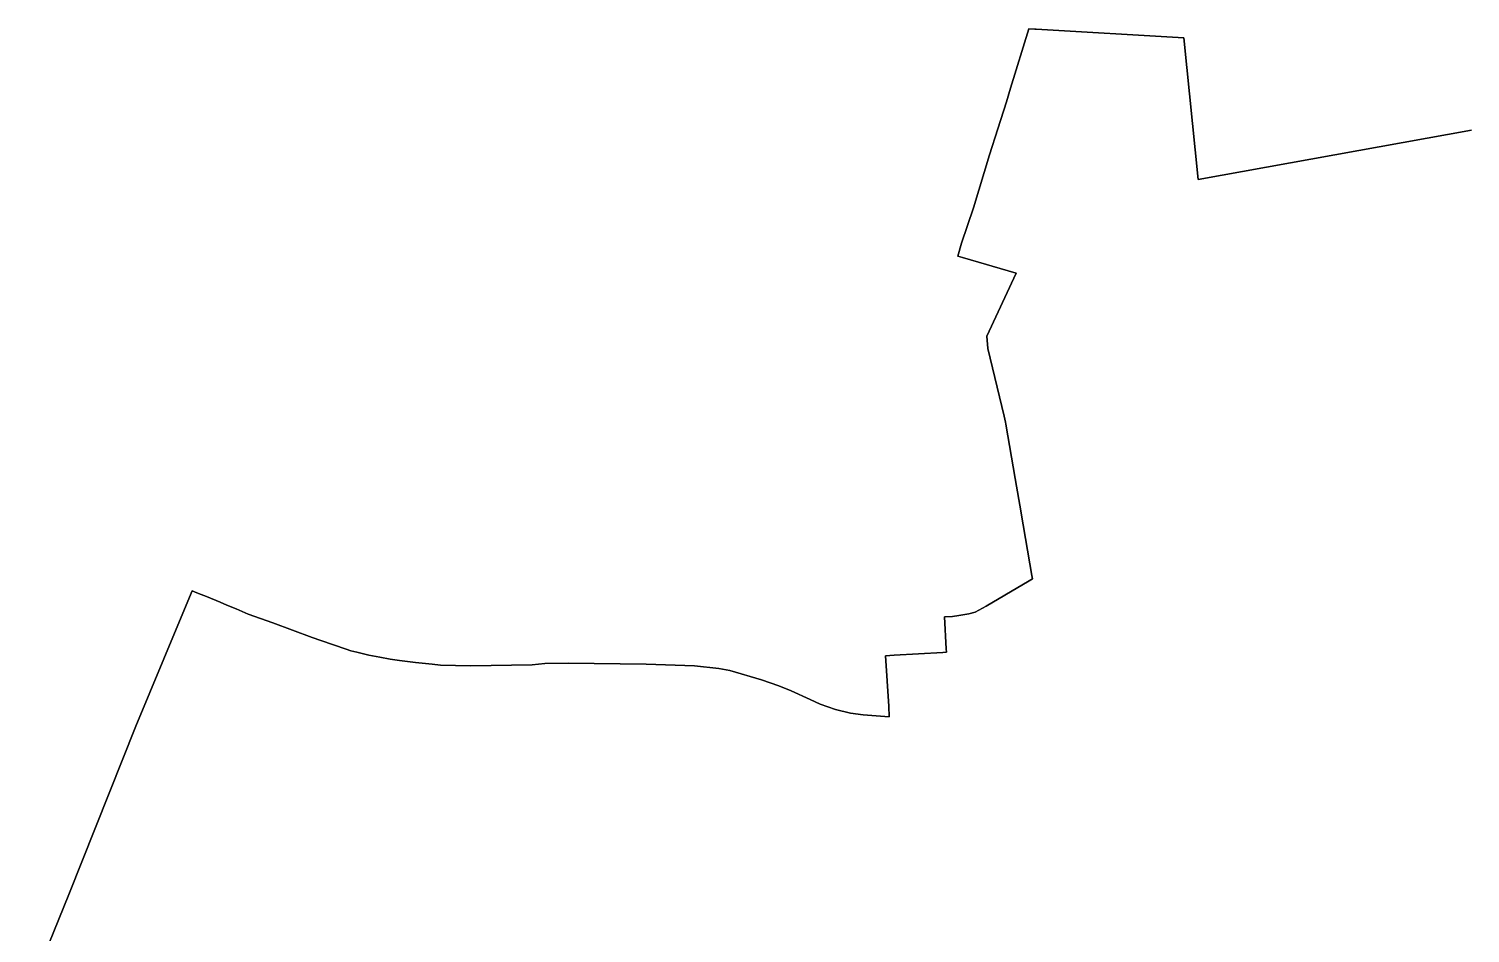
# Model space of a CAD drawing. Header units: inches. Extents: x 1341578 to 1502124, y 557203 to 748561.
# Drawn here: x 1403739 to 1409616, y 699959 to 703643 of the extents above; entities that cross this region are included whole.
import ezdxf

# ---------------------------------------------------------------- set-up
doc = ezdxf.new("R2010")
doc.units = ezdxf.units.IN
doc.header["$MEASUREMENT"] = 0
doc.layers.add('Zipcode', color=7, linetype='Continuous')

msp = doc.modelspace()

# ---------------------------------------------------------------- linework, layer by layer
at = {"layer": 'Zipcode'}
for points in [[(1403739.3, 699714.7), (1403901.9, 700116.9), (1404175.4, 700801.8), (1404346.9, 701213.6), (1404405.2, 701353.5), (1404424, 701346), (1404442.1, 701338.7), (1404463.7, 701330), (1404518.9, 701307.9), (1404546.9, 701295.4), (1404584.2, 701280.1), (1404633.9, 701258.5), (1404733.6, 701223.2), (1404894.5, 701163), (1404930.2, 701150.8), (1405033.4, 701115.7), (1405051.7, 701109.8), (1405076.6, 701103.3), (1405125.5, 701092), (1405170.9, 701083.1), (1405213.2, 701075.3), (1405250.6, 701070.1), (1405316.2, 701061), (1405384, 701054.4), (1405417.4, 701051.1), (1405539.9, 701048.2), (1405792.1, 701052.1), (1405843.2, 701057.9), (1405937.6, 701058.9), (1406256.7, 701055.3), (1406452.9, 701048.3), (1406551.9, 701036.6), (1406597.4, 701028.6), (1406726.4, 700990.8), (1406797, 700966.7), (1406847.9, 700945.8), (1406925.2, 700910.3), (1406966.2, 700892), (1407027.7, 700869.7), (1407089.1, 700855.1), (1407141.1, 700848.3), (1407247.6, 700839.8), (1407245.9, 700883.9), (1407232.5, 701088.2), (1407266.8, 701091.6), (1407465.8, 701103), (1407480.5, 701103.8), (1407479.8, 701116.7), (1407473.2, 701248.2), (1407505.7, 701249.2), (1407531, 701252.7), (1407571.7, 701259.4), (1407597, 701267), (1407643.1, 701291.4), (1407794.7, 701381.1), (1407810.8, 701390.3), (1407831, 701401.8), (1407829.6, 701409.2), (1407828.3, 701416.6), (1407784.9, 701670.1), (1407784.7, 701671.1), (1407760.8, 701810.6), (1407722.8, 702032.4), (1407721.4, 702040.4), (1407715.7, 702064.6), (1407649.5, 702341.3), (1407644.6, 702391.5), (1407764.2, 702648.3), (1407546.6, 702711.5), (1407526.4, 702717.3), (1407542.2, 702769.4), (1407590.2, 702913.6), (1407656.6, 703129.8), (1407690.4, 703235.6), (1407725.4, 703345.5), (1407742.2, 703401.3), (1407816.7, 703642.9), (1407841.5, 703641.5), (1407847, 703641.2), (1408448.1, 703606.9), (1408507.2, 703029.7), (1409621.2, 703230.4)], [(1409621.2, 703230.4), (1408507.2, 703029.7), (1408448.1, 703606.9), (1407847, 703641.2), (1407841.5, 703641.5), (1407816.7, 703642.9), (1407742.2, 703401.3), (1407725.4, 703345.5), (1407690.4, 703235.6), (1407656.6, 703129.8), (1407590.2, 702913.6), (1407542.2, 702769.4), (1407526.4, 702717.3), (1407546.6, 702711.5), (1407764.2, 702648.3), (1407644.6, 702391.5), (1407649.5, 702341.3), (1407715.7, 702064.6), (1407721.4, 702040.4), (1407722.8, 702032.4), (1407760.8, 701810.6), (1407784.7, 701671.1), (1407784.9, 701670.1), (1407828.3, 701416.6), (1407829.6, 701409.2), (1407831, 701401.8), (1407810.8, 701390.3), (1407794.7, 701381.1), (1407643.1, 701291.4), (1407597, 701267), (1407571.7, 701259.4), (1407531, 701252.7), (1407505.7, 701249.2), (1407473.2, 701248.2), (1407479.8, 701116.7), (1407480.5, 701103.8), (1407465.8, 701103), (1407266.8, 701091.6), (1407232.5, 701088.2), (1407245.9, 700883.9), (1407247.6, 700839.8), (1407141.1, 700848.3), (1407089.1, 700855.1), (1407027.7, 700869.7), (1406966.2, 700892), (1406925.2, 700910.3), (1406847.9, 700945.8), (1406797, 700966.7), (1406726.4, 700990.8), (1406597.4, 701028.6), (1406551.9, 701036.6), (1406452.9, 701048.3), (1406256.7, 701055.3), (1405937.6, 701058.9), (1405843.2, 701057.9), (1405792.1, 701052.1), (1405539.9, 701048.2), (1405417.4, 701051.1), (1405384, 701054.4), (1405316.2, 701061), (1405250.6, 701070.1), (1405213.2, 701075.3), (1405170.9, 701083.1), (1405125.5, 701092), (1405076.6, 701103.3), (1405051.7, 701109.8), (1405033.4, 701115.7), (1404930.2, 701150.8), (1404894.5, 701163), (1404733.6, 701223.2), (1404633.9, 701258.5), (1404584.2, 701280.1), (1404546.9, 701295.4), (1404518.9, 701307.9), (1404463.7, 701330), (1404442.1, 701338.7), (1404424, 701346), (1404405.2, 701353.5), (1404346.9, 701213.6), (1404175.4, 700801.8), (1403901.9, 700116.9), (1403739.3, 699714.7)]]:
    msp.add_lwpolyline(points, dxfattribs=at)

doc.saveas('drawing.dxf')
